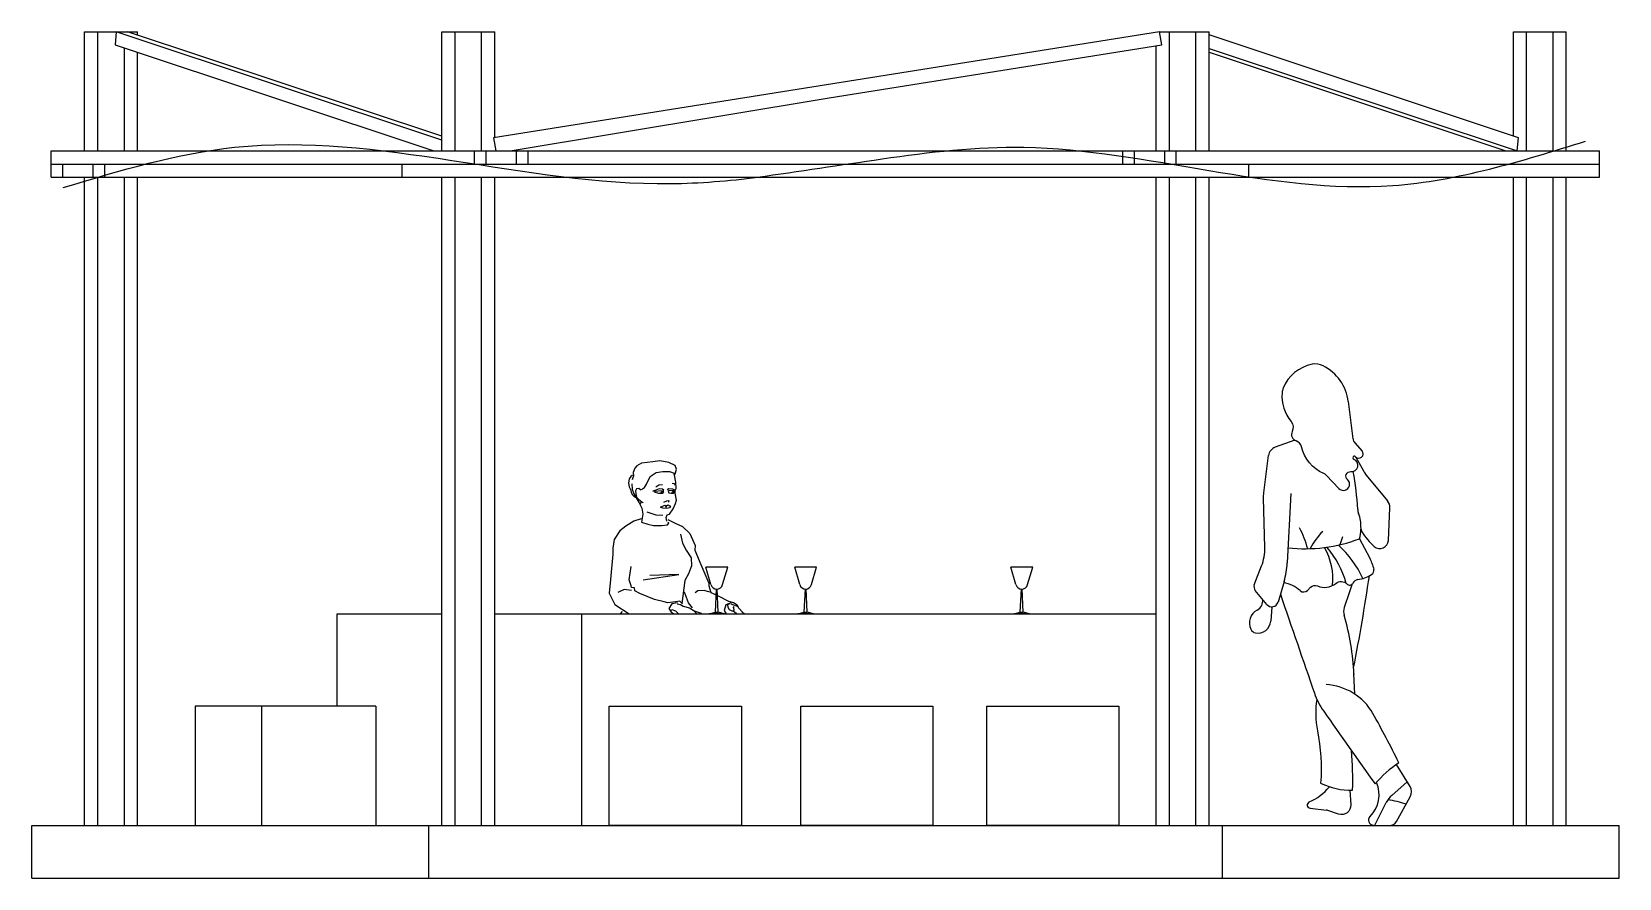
# Model space of a CAD drawing. Header units: inches. Extents: x 73.5 to 89.5, y 555.5 to 558.7.
# Drawn here: x 83.46 to 89.46, y 555.55 to 558.75 of the extents above; entities that cross this region are included whole.
import ezdxf

# ---------------------------------------------------------------- set-up
doc = ezdxf.new("R2010")
doc.units = ezdxf.units.IN
doc.header["$MEASUREMENT"] = 0
doc.layers.add('ANTIKEIMENA', color=2, linetype='Continuous')
doc.layers.add('PROVOLES TOIXON', color=3, linetype='Continuous')

# ---------------------------------------------------------------- blocks, each defined once
blk = doc.blocks.new('Archi.Space.Kitchen515')
at = {"ltscale": 50}
for p, q in [((368.28, 181.99), (367.95, 183.14)), ((369.4, 183.14), (367.95, 183.14)), ((369.06, 181.99), (369.4, 183.14)), ((368.58, 180.16), (368.65, 181.7)), ((368.76, 180.16), (368.7, 181.7)), ((368.16, 180.05), (368.58, 180.16)), ((369.18, 180.05), (368.16, 180.05)), ((368.58, 180.16), (368.76, 180.16)), ((369.18, 180.05), (368.76, 180.16))]:
    blk.add_line(p, q, dxfattribs=at)
blk.add_arc((368.67, 182.1), 0.405, 196.4774, 343.5226, dxfattribs=at)

msp = doc.modelspace()

# ---------------------------------------------------------------- linework, layer by layer
at = {"layer": 'ANTIKEIMENA'}
for p, q in [((83.7825, 558.7478), (83.7784, 558.6985)), ((85.0137, 558.3382), (83.7825, 558.7478)), ((85.0137, 558.3526), (83.8258, 558.7478)), ((87.7262, 558.7476), (85.2093, 558.3469)), ((87.7344, 558.6985), (87.7262, 558.7478)), ((89.0824, 558.3469), (87.9137, 558.7357)), ((83.7784, 558.6985), (84.9833, 558.2976)), ((86.4774, 558.4981), (87.7344, 558.6985)), ((87.9137, 558.685), (89.0783, 558.2976)), ((87.9137, 558.6706), (89.035, 558.2976)), ((85.2724, 558.2976), (86.4774, 558.4981)), ((85.2093, 558.3469), (85.2175, 558.2976)), ((89.0783, 558.2976), (89.0824, 558.3469)), ((83.5377, 558.2976), (84.8637, 558.2976)), ((83.5377, 558.1976), (83.5377, 558.2976)), ((83.5377, 558.2476), (84.7585, 558.2476)), ((83.581, 558.1976), (83.581, 558.2476)), ((83.6964, 558.1976), (83.6964, 558.2476)), ((83.7397, 558.1976), (83.7397, 558.2476)), ((84.7545, 558.2476), (85.1098, 558.2476)), ((84.8637, 558.2976), (88.0637, 558.2976)), ((84.8637, 558.1976), (84.8637, 558.2476)), ((85.1098, 558.2476), (87.5064, 558.2476)), ((85.1377, 558.2476), (85.1377, 558.2976)), ((85.1811, 558.2476), (85.1811, 558.2976)), ((85.2964, 558.2476), (85.2964, 558.2976)), ((85.3397, 558.2476), (85.3397, 558.2976)), ((86.5458, 558.2476), (87.6024, 558.2476)), ((87.5877, 558.2476), (87.5877, 558.2976)), ((87.6024, 558.2476), (87.7241, 558.2476)), ((87.631, 558.2476), (87.631, 558.2976)), ((87.7241, 558.2476), (87.7611, 558.2476)), ((87.7464, 558.2476), (87.7464, 558.2976)), ((87.7611, 558.2476), (89.3897, 558.2476)), ((87.7897, 558.2476), (87.7897, 558.2976)), ((87.9137, 558.2976), (89.2137, 558.2976)), ((88.0637, 558.1976), (88.0637, 558.2476)), ((89.2137, 558.2976), (89.3776, 558.2976)), ((89.3776, 558.2976), (89.3897, 558.2976)), ((89.3897, 558.1976), (89.3897, 558.2976)), ((83.5377, 558.1976), (85.1092, 558.1976)), ((85.1092, 558.1976), (87.5078, 558.1976)), ((86.2061, 558.1976), (87.6024, 558.1976)), ((87.6024, 558.1976), (87.7241, 558.1976)), ((87.7241, 558.1976), (87.7611, 558.1976)), ((87.7611, 558.1976), (89.3897, 558.1976)), ((88.4577, 557.2085), (88.4398, 557.3494)), ((88.4643, 557.1938), (88.4917, 557.1624)), ((85.7512, 557.1068), (85.7433, 557.0979)), ((85.7681, 557.1174), (85.7512, 557.1068)), ((85.8116, 557.1218), (85.7681, 557.1174)), ((85.8382, 557.1254), (85.8116, 557.1218)), ((85.8719, 557.1192), (85.8382, 557.1254)), ((85.8959, 557.1085), (85.8719, 557.1192)), ((85.9003, 557.0943), (85.8959, 557.1085)), ((88.1205, 557.0043), (88.1384, 557.1454)), ((88.4684, 557.1401), (88.4967, 557.0877)), ((85.7211, 557.058), (85.7193, 557.0411)), ((85.7193, 557.0411), (85.722, 557.027)), ((85.7282, 557.0669), (85.7211, 557.058)), ((85.7344, 557.0713), (85.7282, 557.0669)), ((85.7379, 557.0686), (85.7335, 557.0536)), ((85.7433, 557.0979), (85.7362, 557.0819)), ((85.7362, 557.0819), (85.7379, 557.0686)), ((85.7876, 557.0376), (85.8009, 557.0669)), ((85.8009, 557.0669), (85.8231, 557.0819)), ((85.8231, 557.0819), (85.8489, 557.0855)), ((85.8489, 557.0855), (85.8737, 557.0855)), ((85.8737, 557.0855), (85.8915, 557.0793)), ((85.8915, 557.0793), (85.8906, 557.074)), ((85.8924, 557.0713), (85.8968, 557.0802)), ((85.8986, 557.0447), (85.8924, 557.0713)), ((85.8968, 557.0802), (85.9003, 557.0943)), ((85.8995, 557.0216), (85.8986, 557.0447)), ((88.3575, 557.0704), (88.404, 557.0208)), ((85.722, 557.027), (85.7282, 557.0154)), ((85.7282, 557.0154), (85.7291, 557.0057)), ((85.7291, 557.0057), (85.7344, 556.9968)), ((85.7317, 557.0385), (85.7326, 557.019)), ((85.7326, 557.019), (85.7397, 557.0012)), ((85.7344, 556.9968), (85.7397, 556.9915)), ((85.7397, 557.0012), (85.7486, 556.9862)), ((85.7397, 556.9915), (85.7459, 556.9888)), ((85.7495, 557.0199), (85.745, 557.0119)), ((85.745, 557.0119), (85.7468, 557.0004)), ((85.7468, 557.0004), (85.7495, 556.9879)), ((85.7486, 556.9862), (85.7592, 556.9667)), ((85.7583, 557.0216), (85.7495, 557.0199)), ((85.7495, 556.9879), (85.7583, 556.98)), ((85.7663, 557.0154), (85.7583, 557.0216)), ((85.7681, 557.0172), (85.7796, 557.0252)), ((85.7796, 557.0252), (85.7876, 557.0376)), ((85.8222, 557.0154), (85.8107, 557.011)), ((85.8107, 557.011), (85.8524, 557.0137)), ((85.816, 557.0083), (85.832, 557.0039)), ((85.8222, 557.0278), (85.8338, 557.0349)), ((85.8356, 557.0199), (85.8222, 557.0154)), ((85.832, 557.0039), (85.8489, 557.0039)), ((85.8338, 557.0349), (85.8471, 557.0367)), ((85.848, 557.019), (85.8356, 557.0199)), ((85.8471, 557.0101), (85.8409, 557.0048)), ((85.8524, 557.0083), (85.8471, 557.0101)), ((85.8533, 557.0154), (85.848, 557.019)), ((85.8489, 557.0039), (85.8524, 557.0083)), ((85.8666, 557.0145), (85.8719, 557.0207)), ((85.8711, 557.0119), (85.8693, 557.011)), ((85.8693, 557.011), (85.8711, 557.0048)), ((85.8888, 557.0137), (85.8711, 557.0119)), ((85.8711, 557.0048), (85.8808, 557.003)), ((85.8719, 557.0207), (85.8853, 557.0199)), ((85.8808, 557.003), (85.8888, 557.0039)), ((85.887, 557.0101), (85.8826, 557.0057)), ((85.8924, 557.0385), (85.8844, 557.0394)), ((85.8853, 557.0199), (85.8959, 557.0154)), ((85.8932, 557.0092), (85.887, 557.0101)), ((85.8959, 557.0154), (85.8888, 557.0137)), ((85.8888, 557.0039), (85.8932, 557.0092)), ((85.8968, 557.0341), (85.8924, 557.0385)), ((85.8959, 557.0137), (85.8995, 557.0216)), ((85.8959, 557.003), (85.8959, 557.0137)), ((85.9003, 556.9773), (85.8959, 557.003)), ((88.2226, 557.002), (88.2088, 556.7397)), ((85.7583, 556.98), (85.769, 556.9702)), ((85.7592, 556.9667), (85.7699, 556.9471)), ((85.7672, 556.9702), (85.7637, 556.9613)), ((85.769, 556.9702), (85.7734, 556.9684)), ((85.7734, 556.9241), (85.769, 556.901)), ((85.7699, 556.9471), (85.7734, 556.9241)), ((85.7734, 556.9684), (85.7752, 556.9711)), ((85.808, 556.9259), (85.7903, 556.9321)), ((85.8231, 556.9205), (85.808, 556.9259)), ((85.8489, 556.9188), (85.8231, 556.9205)), ((85.84, 556.9507), (85.8569, 556.9578)), ((85.8489, 556.9463), (85.84, 556.9507)), ((85.864, 556.9454), (85.8489, 556.9463)), ((85.8533, 556.9693), (85.864, 556.9746)), ((85.8569, 556.9578), (85.8622, 556.9551)), ((85.8577, 556.9525), (85.864, 556.9516)), ((85.8613, 556.9117), (85.8648, 556.9214)), ((85.8622, 556.9551), (85.8675, 556.9587)), ((85.864, 556.9746), (85.8719, 556.9755)), ((85.8737, 556.948), (85.864, 556.9454)), ((85.8648, 556.9214), (85.8737, 556.9241)), ((85.8675, 556.9587), (85.8782, 556.9542)), ((85.8719, 556.9755), (85.8702, 556.9693)), ((85.8782, 556.9542), (85.8737, 556.948)), ((85.8737, 556.9241), (85.8879, 556.9445)), ((85.8879, 556.9445), (85.8968, 556.964)), ((85.8968, 556.964), (85.9003, 556.9773)), ((85.6865, 556.8612), (85.6656, 556.828)), ((85.7086, 556.8784), (85.6865, 556.8612)), ((85.7394, 556.898), (85.7086, 556.8784)), ((85.7676, 556.9066), (85.7394, 556.898)), ((85.769, 556.901), (85.7681, 556.8939)), ((85.7681, 556.8939), (85.7921, 556.8868)), ((85.7921, 556.8868), (85.8134, 556.8806)), ((85.8134, 556.8806), (85.8453, 556.8806)), ((85.8453, 556.8806), (85.8666, 556.8842)), ((85.864, 556.8975), (85.8613, 556.9117)), ((85.8666, 556.8842), (85.8719, 556.8904)), ((85.8684, 556.9042), (85.8954, 556.8906)), ((85.8719, 556.8904), (85.8684, 556.8939)), ((85.8954, 556.8906), (85.9237, 556.8771)), ((85.9237, 556.8771), (85.9507, 556.8514)), ((85.6656, 556.828), (85.6595, 556.7949)), ((85.9163, 556.8489), (85.9237, 556.8145)), ((85.9237, 556.8145), (85.9372, 556.7875)), ((85.9507, 556.8514), (85.9716, 556.8059)), ((85.9716, 556.8059), (85.9703, 556.7875)), ((85.6595, 556.7728), (85.6509, 556.6771)), ((85.6595, 556.7949), (85.6595, 556.7728)), ((85.9372, 556.7875), (85.9556, 556.7593)), ((85.9556, 556.7593), (85.9568, 556.7286)), ((85.9703, 556.7875), (85.9925, 556.7335)), ((85.7222, 556.6758), (85.7295, 556.7262)), ((85.775, 556.6758), (85.9089, 556.6955)), ((85.9089, 556.6955), (85.7996, 556.6918)), ((85.9458, 556.6979), (85.9323, 556.6734)), ((85.9568, 556.7286), (85.9458, 556.6979)), ((85.9925, 556.7335), (86.0232, 556.6636)), ((88.0845, 556.6574), (88.1119, 556.7282)), ((85.6509, 556.6771), (85.646, 556.6255)), ((85.646, 556.6255), (85.6669, 556.5825)), ((85.7025, 556.639), (85.6792, 556.628)), ((85.7308, 556.6353), (85.7025, 556.639)), ((85.7295, 556.6537), (85.7222, 556.6758)), ((85.7308, 556.6464), (85.7295, 556.6537)), ((85.7418, 556.6451), (85.7308, 556.6464)), ((85.743, 556.6341), (85.7418, 556.6451)), ((85.7615, 556.6243), (85.743, 556.6341)), ((85.818, 556.6009), (85.7615, 556.6243)), ((85.9323, 556.6734), (85.9212, 556.5862)), ((85.9458, 556.5887), (85.931, 556.6292)), ((85.9814, 556.6341), (85.9716, 556.6267)), ((86.0047, 556.6353), (85.9814, 556.6341)), ((86.0269, 556.6292), (86.0047, 556.6353)), ((86.0232, 556.6636), (86.0232, 556.6525)), ((86.0232, 556.6525), (86.0305, 556.628)), ((86.0305, 556.628), (86.0503, 556.6189)), ((88.1315, 556.5829), (88.088, 556.6357)), ((88.1969, 556.6695), (88.1741, 556.5917)), ((88.2856, 556.636), (88.2971, 556.6477)), ((85.6669, 556.5825), (85.7211, 556.5476)), ((85.8536, 556.5924), (85.818, 556.6009)), ((85.8684, 556.5887), (85.8536, 556.5924)), ((85.8966, 556.5924), (85.8684, 556.5887)), ((85.8831, 556.585), (85.872, 556.5678)), ((85.872, 556.5678), (85.8806, 556.5531)), ((85.8843, 556.5629), (85.8794, 556.5604)), ((85.904, 556.5887), (85.8831, 556.585)), ((85.8978, 556.5568), (85.8843, 556.5629)), ((85.9138, 556.5948), (85.8966, 556.5924)), ((85.9028, 556.585), (85.9151, 556.5825)), ((85.9237, 556.585), (85.9138, 556.5948)), ((85.9151, 556.5825), (85.9261, 556.5764)), ((85.9261, 556.5764), (85.9495, 556.5703)), ((85.9605, 556.5703), (85.9458, 556.5887)), ((85.9495, 556.5703), (85.9642, 556.5617)), ((85.9642, 556.5617), (85.9772, 556.5476)), ((85.9654, 556.5604), (85.9789, 556.5543)), ((86.055, 556.6167), (86.06, 556.6144)), ((86.06, 556.6144), (86.0969, 556.5948)), ((86.0871, 556.5813), (86.0809, 556.5604)), ((86.0809, 556.5604), (86.0877, 556.5476)), ((86.1067, 556.5887), (86.0871, 556.5813)), ((86.0944, 556.5825), (86.1006, 556.585)), ((86.0957, 556.5715), (86.0944, 556.5825)), ((86.1006, 556.5629), (86.0957, 556.5715)), ((86.0969, 556.5948), (86.1165, 556.5899)), ((86.1104, 556.5568), (86.1006, 556.5629)), ((86.1064, 556.5853), (86.1161, 556.5819)), ((86.1161, 556.5819), (86.1301, 556.5764)), ((86.1165, 556.5899), (86.1301, 556.5813)), ((86.1165, 556.5715), (86.1186, 556.5748)), ((86.119, 556.5629), (86.1165, 556.5715)), ((86.1178, 556.5555), (86.119, 556.5629)), ((86.1301, 556.5813), (86.1325, 556.5752)), ((86.1301, 556.5764), (86.1485, 556.5543)), ((88.1501, 556.574), (88.1464, 556.5196)), ((84.6184, 556.1976), (84.6184, 556.5476)), ((84.6184, 556.5476), (85.0137, 556.5476)), ((85.2137, 556.5476), (87.7137, 556.5476)), ((85.5411, 556.5476), (85.5411, 555.7476)), ((85.6951, 556.5555), (85.6872, 556.5476)), ((85.8806, 556.5531), (85.8922, 556.5476)), ((85.9077, 556.5476), (85.8978, 556.5568)), ((85.9789, 556.5543), (85.9937, 556.5494)), ((85.9937, 556.5494), (85.9931, 556.5476)), ((86.1153, 556.5568), (86.1104, 556.5568)), ((86.1279, 556.5476), (86.1153, 556.5568)), ((86.1251, 556.5518), (86.1239, 556.5476)), ((86.1485, 556.5543), (86.1579, 556.5476)), ((88.464, 556.2441), (88.4611, 556.32)), ((84.0815, 556.1976), (84.0815, 555.7476)), ((84.7645, 556.1976), (84.0815, 556.1976)), ((84.3315, 556.1976), (84.3315, 555.7476)), ((84.7645, 556.1976), (84.7645, 555.7476)), ((88.6732, 555.8948), (88.6214, 555.9781)), ((88.6622, 555.9124), (88.6038, 555.8609)), ((88.4457, 555.8806), (88.4491, 555.8253)), ((88.6215, 555.7623), (88.674, 555.8555)), ((88.5397, 555.7482), (88.5834, 555.8344))]:
    msp.add_line(p, q, dxfattribs=at)
for points in [[(88.1932, 557.4005, 0.084182), (88.1891, 557.3826, 0.18287), (88.2231, 557.2744, -0.283338), (88.2275, 557.236, 0.448165), (88.2423, 557.2013)], [(88.2379, 557.2033), (88.1637, 557.1768, 0.282655), (88.1384, 557.1454)], [(88.3575, 557.0704, 0.102796), (88.3466, 557.078, -0.239171), (88.2626, 557.1789)], [(88.404, 557.0208, 1.049582), (88.4367, 557.0547, -0.724707), (88.4496, 557.085, 0.865126), (88.4606, 557.1313)], [(88.4967, 557.0877, 0.049332), (88.5078, 557.0712), (88.5879, 556.9746)], [(88.1241, 556.7983), (88.1195, 556.9842, -0.037671), (88.1205, 557.0043)], [(88.591, 556.8247), (88.5968, 556.948, 0.186753), (88.5879, 556.9746)], [(88.4821, 556.8312), (88.5192, 556.7597, -0.058164), (88.5358, 556.7159)], [(88.2971, 556.6477, -0.309962), (88.3229, 556.6527, 0.279999), (88.3924, 556.6624)], [(88.3924, 556.6624, -0.388449), (88.4345, 556.6601, 0.513903), (88.4569, 556.6635)], [(88.0954, 556.5615, 0.410382), (88.0712, 556.489, 0.232949), (88.0887, 556.4755)], [(88.323, 556.1049, -0.066473), (88.3352, 555.9076, 0.123785), (88.4559, 555.8807, 0.03216), (88.4513, 556.0303)], [(88.2921, 555.836, 0.770533), (88.2955, 555.8123), (88.3569, 555.8051)], [(88.4491, 555.8253, -0.533602), (88.4031, 555.7901), (88.3628, 555.8038)], [(88.5345, 555.7484), (88.5943, 555.7469, 0.277321), (88.6215, 555.7623)]]:
    msp.add_lwpolyline(points, format="xyb", dxfattribs=at)
for points in [[(86.146, 555.7476), (85.646, 555.7476), (85.646, 556.1976), (86.146, 556.1976)], [(86.87, 555.7476), (86.37, 555.7476), (86.37, 556.1976), (86.87, 556.1976)], [(87.573, 555.7476), (87.073, 555.7476), (87.073, 556.1976), (87.573, 556.1976)]]:
    msp.add_lwpolyline(points, close=True, dxfattribs=at)
for centre, radius, start, end in [((88.3331, 557.3424), 0.1515, 101.66328, 157.48135), ((88.3154, 557.4284), 0.0637, 62.9455, 101.66328), ((88.2635, 557.3269), 0.1777, 7.2664, 62.9455), ((88.2325, 557.172), 0.0309, 12.8609, 71.4651), ((88.4853, 557.212), 0.0278, 187.2664, 221.0092), ((88.4795, 557.1518), 0.0161, 221.46, 41.0092), ((88.4628, 557.1371), 0.00615, 41.46, 248.4617), ((87.3923, 556.8872), 1.0843, 2.8914, 10.5542), ((88.5221, 556.9442), 0.047, 182.8914, 202.4437), ((88.3702, 556.8815), 0.1173, 355.8605, 22.4437), ((87.9641, 556.7108), 0.3327, 14.3806, 29.0304), ((88.343, 556.8702), 0.1445, 344.3038, 358.7899), ((88.5135, 556.8711), 0.0263, 175.86052, 211.7984), ((88.2779, 557.3646), 0.5712, 263.362, 290.9524), ((88.5366, 556.6658), 0.2732, 134.98812, 152.09343), ((88.1212, 556.5034), 0.414, 25.413, 47.193), ((87.9606, 556.9585), 0.4732, 341.554, 345.524), ((88.701, 556.9874), 0.247, 211.7984, 228.6152), ((88.559, 556.8262), 0.0321, 228.6152, 357.33), ((87.9424, 556.7938), 0.1818, 338.8266, 1.4085), ((88.1475, 556.6802), 0.2338, 353.661, 30.244), ((88.0999, 556.5737), 0.3435, 14.9862, 41.0205), ((87.9023, 556.7558), 0.307, 343.676, 357.0018), ((81.5602, 557.7088), 7.0332, 348.8063, 351.6789), ((88.4555, 556.8135), 0.1382, 278.223, 301.3713), ((88.5178, 556.7113), 0.0186, 301.3713, 14.1225), ((88.1048, 556.6496), 0.0218, 158.82654, 219.5297), ((188.6827, 591.0132), 106.2214, 198.8912, 199.1046), ((88.1725, 556.5391), 0.128, 48.5355, 79.6416), ((88.2709, 556.6504), 0.0206, 228.5355, 315.5463), ((132.281, 541.887), 46.2494, 161.37197, 161.48848), ((88.4788, 556.6524), 0.0245, 98.22294, 153.10994), ((88.078, 556.5958), 0.0385, 296.9404, 8.9368), ((88.1505, 556.5986), 0.0246, 219.5297, 343.676), ((88.4711, 556.5554), 0.049, 161.48848, 196.2716), ((88.0982, 556.5229), 0.0483, 258.6425, 356.0855), ((87.511, 556.2752), 0.9511, 2.603, 16.2716), ((88.345, 556.0643), 0.2155, 29.4491, 87.22592), ((88.6814, 556.3284), 0.2205, 182.1938, 182.603), ((88.5745, 556.3387), 0.2781, 199.1046, 214.9663), ((88.6637, 556.172), 0.3472, 171.19316, 191.1369), ((121.2413, 579.1835), 40.1405, 214.9663, 215.447), ((85.4782, 554.4457), 3.5078, 26.0196, 29.4491), ((88.8984, 555.5954), 0.4724, 124.55312, 139.19918), ((88.4432, 555.8627), 0.1131, 313.9881, 24.7063), ((88.2178, 556.0121), 0.1912, 292.8659, 321.7851), ((88.6627, 555.7943), 0.0889, 131.43243, 153.13974), ((88.4731, 555.2696), 0.5874, 71.6491, 78.534), ((88.6404, 555.8744), 0.0386, 330.5734, 31.8718), ((88.3536, 555.7765), 0.0288, 71.2315, 83.32759), ((88.535, 555.7675), 0.0192, 133.98809, 268.5742)]:
    msp.add_arc(centre, radius, start, end, dxfattribs=at)
for points, knots in [([(83.5819, 558.1585), (83.7972, 558.2232), (84.5471, 558.4487), (85.4394, 558.128), (86.0983, 558.1843), (86.2079, 558.1976)], [0, 0, 0, 0, 66.622286, 231.998133, 265.0539, 265.0539, 265.0539, 265.0539]), ([(86.2061, 558.1976), (86.3632, 558.2207), (86.5203, 558.2439), (86.6774, 558.267), (86.6774, 558.267), (86.6774, 558.267), (86.6774, 558.267), (86.856, 558.2933), (87.4987, 558.3681), (88.399, 558.0431), (89.0943, 558.259), (89.3361, 558.3341)], [264.853084, 264.853084, 264.853084, 264.853084, 312.294791, 312.294791, 312.294791, 312.295926, 312.295926, 312.295926, 366.224432, 506.346721, 581.11754, 581.11754, 581.11754, 581.11754])]:
    msp.add_open_spline(points, degree=3, knots=knots, dxfattribs=at)
at = {"layer": 'PROVOLES TOIXON'}
for p, q in [((83.6637, 558.7476), (83.7137, 558.7476)), ((83.6637, 558.2976), (83.6637, 558.7476)), ((83.7137, 558.2976), (83.7137, 558.7476)), ((83.7137, 558.7476), (83.8137, 558.7476)), ((83.8137, 558.7476), (83.8637, 558.7476)), ((83.8637, 558.7352), (83.8637, 558.7476)), ((85.0137, 558.7476), (85.0637, 558.7476)), ((85.0137, 558.2976), (85.0137, 558.7476)), ((85.0637, 558.7476), (85.1637, 558.7476)), ((85.0637, 558.2976), (85.0637, 558.7476)), ((85.1637, 558.7476), (85.2137, 558.7476)), ((85.1637, 558.2976), (85.1637, 558.7476)), ((85.2137, 558.3477), (85.2137, 558.7476)), ((87.7262, 558.7476), (87.7637, 558.7476)), ((87.7637, 558.2976), (87.7637, 558.7476)), ((87.7637, 558.7476), (87.8779, 558.7476)), ((87.8637, 558.7476), (87.9137, 558.7476)), ((87.8637, 558.2976), (87.8637, 558.7476)), ((87.9137, 558.2976), (87.9137, 558.7476)), ((89.0637, 558.7476), (89.1137, 558.7476)), ((89.0637, 558.3532), (89.0637, 558.7476)), ((89.1137, 558.7476), (89.2137, 558.7476)), ((89.1137, 558.2976), (89.1137, 558.7476)), ((89.2137, 558.7476), (89.2637, 558.7476)), ((89.2137, 558.2976), (89.2137, 558.7476)), ((89.2637, 558.2976), (89.2637, 558.7476)), ((83.8137, 558.2976), (83.8137, 558.6867)), ((83.8637, 558.2976), (83.8637, 558.6701)), ((87.7137, 558.2992), (87.7137, 558.695)), ((83.6637, 555.7476), (83.6637, 558.1976)), ((83.7137, 555.7476), (83.7137, 558.1976)), ((83.8137, 555.7476), (83.8137, 558.1976)), ((83.8637, 555.7476), (83.8637, 558.1976)), ((85.0137, 555.7476), (85.0137, 558.1976)), ((85.0637, 555.7476), (85.0637, 558.1976)), ((85.1637, 555.7476), (85.1637, 558.1976)), ((85.2137, 555.7476), (85.2137, 558.1976)), ((87.7137, 555.7476), (87.7137, 558.1976)), ((87.7637, 555.7476), (87.7637, 558.1976)), ((87.8637, 555.7476), (87.8637, 558.1976)), ((87.9137, 555.7476), (87.9137, 558.1976)), ((89.0637, 555.7476), (89.0637, 558.1976)), ((89.1137, 555.7476), (89.1137, 558.1976)), ((89.2137, 555.7476), (89.2137, 558.1976)), ((89.2637, 555.7476), (89.2637, 558.1976)), ((83.4637, 555.5476), (83.4637, 555.7476)), ((83.4637, 555.7476), (84.9637, 555.7476)), ((84.9637, 555.7476), (87.9637, 555.7476)), ((84.9637, 555.7476), (84.9637, 555.5476)), ((87.9637, 555.5476), (87.9637, 555.7476)), ((87.9637, 555.7476), (89.4637, 555.7476)), ((89.4637, 555.5476), (89.4637, 555.7476)), ((83.4637, 555.5476), (89.4637, 555.5476))]:
    msp.add_line(p, q, dxfattribs=at)

# ---------------------------------------------------------------- block references
at = {"layer": 'ANTIKEIMENA', "xscale": 0.05692818240722878, "yscale": 0.05692818240722878, "zscale": 0.05692818240722878}
for p in [(65.0648, 546.2975), (65.401, 546.2975), (66.2175, 546.2975)]:
    msp.add_blockref('Archi.Space.Kitchen515', p, dxfattribs=at)

doc.saveas('drawing.dxf')
